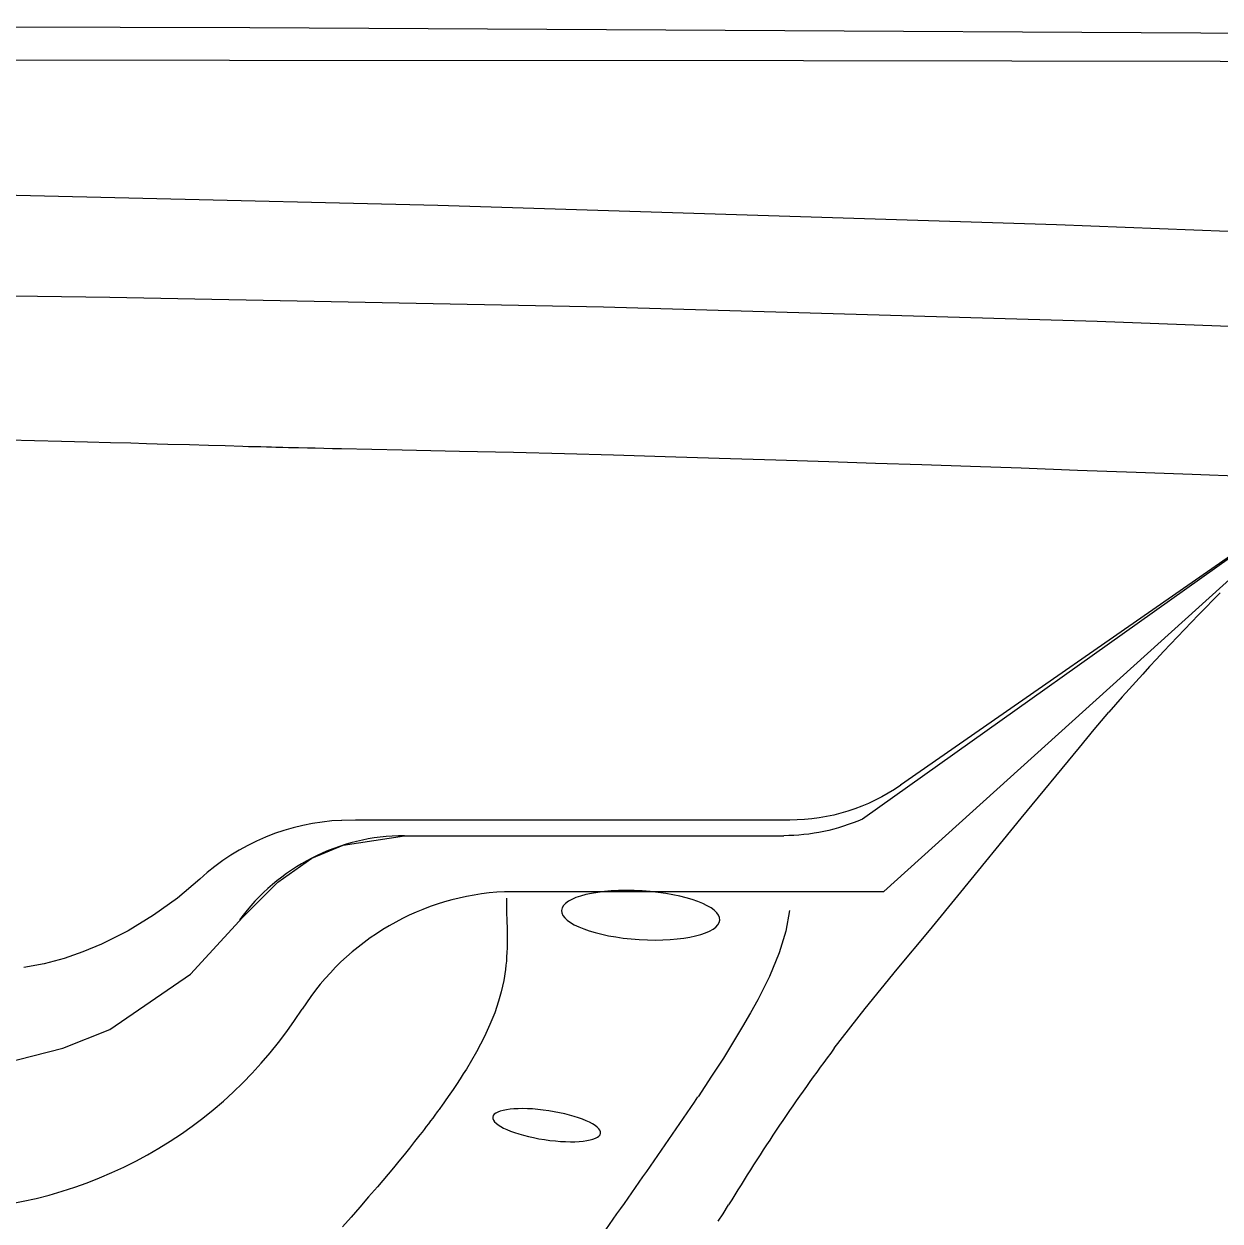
# Model space of a CAD drawing. Extents: x 398 to 509, y 623 to 780.
# Drawn here: x 473.56 to 486.05, y 722.51 to 735 of the extents above; entities that cross this region are included whole.
import ezdxf

# ---------------------------------------------------------------- set-up
doc = ezdxf.new("R2010")
doc.units = 0
doc.header["$MEASUREMENT"] = 0
doc.layers.add('1', color=4, linetype='Continuous')
doc.layers.add('LIGHT', color=2, linetype='Continuous')

# ---------------------------------------------------------------- blocks, each defined once
blk = doc.blocks.new('2018 PRISM')
at = {"layer": '1', "linetype": 'Continuous', "lineweight": 25}
for p, q in [((88.631, 86.479), (83.735, 83)), ((83.958, 82.242), (88.714, 86.537)), ((88.714, 86.537), (84.134, 83.352)), ((78.44, 82.989), (78.297, 82.985)), ((78.297, 82.985), (78.297, 82.989)), ((82.976, 82.989), (78.44, 82.989)), ((78.953, 82.826), (82.913, 82.826)), ((79.998, 82.242), (83.958, 82.242))]:
    blk.add_line(p, q, dxfattribs=at)
at = {"layer": '1', "color": 6, "linetype": 'Continuous', "lineweight": 25, "flags": 128}
blk.add_lwpolyline([(107.127, 91.052), (92.233, 91.175), (77.338, 91.256), (62.444, 91.297), (47.55, 91.297), (32.655, 91.256), (17.761, 91.175), (2.867, 91.052)], dxfattribs=at)
at = {"layer": '1', "linetype": 'Continuous', "lineweight": 25, "flags": 128}
for points in [[(2.891, 90.877), (2.891, 90.877), (3.449, 90.879), (5.449, 90.883), (13.449, 90.898), (31.815, 90.921), (59.137, 90.93), (83.118, 90.917), (107.045, 90.878), (107.045, 90.878)], [(4.874, 88.308), (9.262, 88.551), (13.651, 88.77), (19.507, 89.027), (25.364, 89.243), (31.223, 89.42), (37.083, 89.556), (42.943, 89.654), (48.804, 89.713), (54.664, 89.735), (60.524, 89.718), (66.384, 89.663), (72.843, 89.558), (79.302, 89.405), (85.76, 89.205), (92.215, 88.955), (98.669, 88.657), (105.12, 88.308)], [(75.876, 88.443), (69.835, 88.525), (63.794, 88.591), (57.753, 88.636), (51.712, 88.652), (45.385, 88.634), (39.058, 88.574), (32.733, 88.465)], [(91.339, 87.996), (86.186, 88.193), (81.031, 88.342), (75.876, 88.443)], [(78.297, 86.863), (78.202, 86.865), (78.11, 86.867), (78.019, 86.869), (77.939, 86.871), (77.845, 86.873), (77.769, 86.875), (77.741, 86.875), (77.684, 86.877), (77.649, 86.878), (77.609, 86.879), (77.563, 86.88), (77.512, 86.881), (77.454, 86.883), (77.391, 86.885), (77.323, 86.886), (77.264, 86.888), (77.082, 86.893), (76.907, 86.898), (76.707, 86.904), (76.483, 86.91), (76.258, 86.917), (76.095, 86.921), (75.884, 86.927), (75.643, 86.934), (75.371, 86.941), (75.088, 86.948), (74.815, 86.955)], [(88.714, 86.537), (88.238, 86.556), (87.726, 86.575), (87.178, 86.596), (86.593, 86.617), (85.98, 86.639), (85.393, 86.66), (84.863, 86.678), (84.355, 86.695), (83.87, 86.712), (83.383, 86.728), (82.83, 86.746), (82.238, 86.764), (81.674, 86.781), (81.137, 86.796), (80.625, 86.81), (80.092, 86.824), (79.526, 86.837), (78.928, 86.85), (78.297, 86.863)], [(86, 83.748), (86.154, 83.933), (86.307, 84.114)], [(83.44, 80.608), (83.762, 81.024), (84.098, 81.433), (84.434, 81.837), (84.763, 82.235), (85.394, 83.01), (86, 83.748)], [(76.816, 82.373), (76.582, 82.174), (76.333, 81.995), (76.067, 81.833), (75.788, 81.693), (75.595, 81.613), (75.398, 81.545), (75.191, 81.489), (74.979, 81.45)], [(80.018, 82.175), (80.018, 82.125), (80.019, 82.071), (80.02, 82.013), (80.022, 81.95), (80.023, 81.915), (80.024, 81.879), (80.024, 81.841), (80.025, 81.799), (80.025, 81.761), (80.025, 81.728), (80.025, 81.688), (80.024, 81.655), (80.023, 81.608), (80.02, 81.561), (80.017, 81.515), (80.013, 81.475), (80.008, 81.43), (79.99, 81.314), (79.964, 81.196), (79.936, 81.098), (79.895, 80.977), (79.845, 80.854), (79.788, 80.731), (79.705, 80.572), (79.599, 80.391), (79.567, 80.34), (79.533, 80.287), (79.497, 80.231), (79.46, 80.177), (79.409, 80.103), (79.338, 80.002), (79.33, 79.991), (79.322, 79.98), (79.315, 79.97), (79.308, 79.961), (79.302, 79.952), (79.296, 79.944), (79.271, 79.91), (79.248, 79.879), (79.225, 79.849), (79.203, 79.819), (79.18, 79.79), (79.158, 79.761), (79.137, 79.733), (79.115, 79.705), (79.059, 79.633), (79.006, 79.566), (78.95, 79.497), (78.893, 79.428), (78.837, 79.36), (78.781, 79.293), (78.726, 79.227), (78.672, 79.163), (78.579, 79.056), (78.487, 78.95), (78.395, 78.846), (78.305, 78.745)], [(82.972, 82.046), (82.935, 81.831), (82.865, 81.604), (82.763, 81.358), (82.706, 81.239), (82.641, 81.113), (82.567, 80.978), (82.484, 80.834), (82.39, 80.677), (82.283, 80.506), (82.16, 80.316), (82.018, 80.1)], [(82.229, 78.804), (82.28, 78.879), (82.338, 78.974)]]:
    blk.add_lwpolyline(points, dxfattribs=at)
at = {"layer": '1'}
blk.add_lwpolyline([(54.128, 84.57), (61.551, 84.216), (62.656, 83.934), (63.534, 83.206), (64.178, 82.349), (65.019, 81.553), (65.651, 81.105), (66.67, 80.598), (67.261, 80.481), (68.22, 80.382), (71.191, 80.356), (74.154, 80.386), (74.758, 80.449), (75.386, 80.608), (75.877, 80.802), (75.877, 80.802), (76.718, 81.38), (77.264, 81.977), (77.629, 82.342), (77.986, 82.593), (78.314, 82.726), (78.953, 82.826), (80.933, 82.826), (82.913, 82.826)], dxfattribs=at)
at = {"layer": '1', "linetype": 'Continuous', "lineweight": 25}
for centre, radius, start, end in [((104.78, 68.027), 24.496, 134.9645, 138.9476), ((78.394, 80.655), 2.333, 92.3715, 132.5671), ((78.955, 80.697), 2.129, 90.0474, 144.0645), ((80.127, 79.587), 2.658, 92.7711, 147.4898), ((74.036, 83.489), 4.575, 271.1741, 327.2728), ((99.632, 68.496), 20.22, 143.2032, 148.7914), ((14.936, 125.65), 81.085, 324.29571, 325.82236)]:
    blk.add_arc(centre, radius, start, end, dxfattribs=at)
at = {"layer": '1', "linetype": 'Continuous', "lineweight": 25, "extrusion": (0, 0, -1)}
for centre, start_param in [((82.976, 85.018), 2.534043), ((82.913, 84.855), 2.724573)]:
    blk.add_ellipse(centre, major_axis=(0, 2.029), ratio=0.999995, start_param=start_param, end_param=3.141593, dxfattribs=at)
at = {"layer": 'LIGHT', "extrusion": (0, 0, -1)}
for centre, major_axis, ratio in [((81.42, 81.996), (-0.826, 0.051), 0.306959), ((80.437, 79.805), (-0.563, 0.085), 0.267077)]:
    blk.add_ellipse(centre, major_axis=major_axis, ratio=ratio, dxfattribs=at)

msp = doc.modelspace()

# ---------------------------------------------------------------- block references
at = {"layer": '1'}
msp.add_blockref('2018 PRISM', (398.58, 643.705), dxfattribs=at)

doc.saveas('drawing.dxf')
